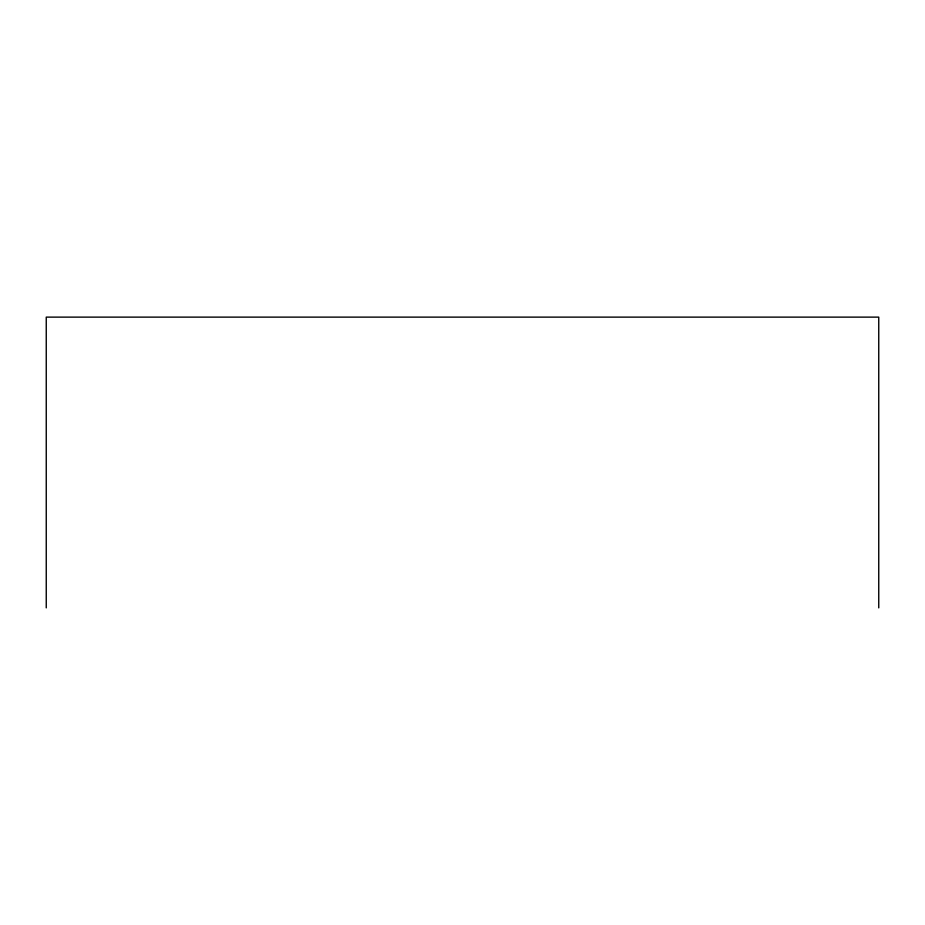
<?xml version="1.0" encoding="UTF-8"?>
<svg xmlns="http://www.w3.org/2000/svg" width="925" height="925" viewBox="0 0 925 925"><rect width="100%" height="100%" fill="white"/><g stroke="black" fill="none" stroke-linecap="round" stroke-linejoin="round"><path stroke-width="1.39" d="M878.75 607.875L878.75 317.125L46.25 317.125L46.25 607.875"/></g></svg>
